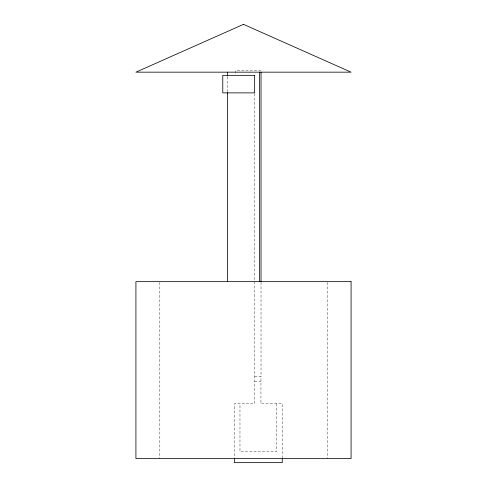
<?xml version="1.0" encoding="UTF-8"?>
<svg xmlns="http://www.w3.org/2000/svg" width="487" height="487" viewBox="0 0 487 487"><rect width="100%" height="100%" fill="white"/><g stroke="black" fill="none" stroke-linecap="round" stroke-linejoin="round"><path stroke-width="0.37" stroke-dasharray="2.44 1.83" d="M261.032 70.572L235.531 70.572L235.531 73.987M254.658 376.585L261.032 376.585L261.032 282.423M254.658 381.309L260.947 381.309M327.173 282.417L327.173 458.571M282.253 458.115L282.253 403.68L260.947 403.68L260.947 376.585M276.719 403.68L276.719 451.492L239.969 451.492L239.969 403.68M254.658 93.607L254.658 403.68L234.436 403.68L234.436 458.115M227.563 76.721L227.563 91.897M159.827 282.417L159.827 458.571"/><path stroke-width="0.73" d="M282.253 458.87L282.253 462.65L234.436 462.65L234.436 458.87M261.032 72.088L261.032 281.669M259.437 72.167L259.437 281.656M227.563 72.167L227.563 75.96M227.563 92.658L227.563 281.656M243.5 24.35L135.916 72.167L351.084 72.167L243.5 24.35M254.658 75.351L222.778 75.351L222.778 92.883L254.658 92.883L254.658 75.351M351.084 281.656L135.916 281.656L135.916 458.571L351.084 458.571L351.084 281.656"/></g></svg>
